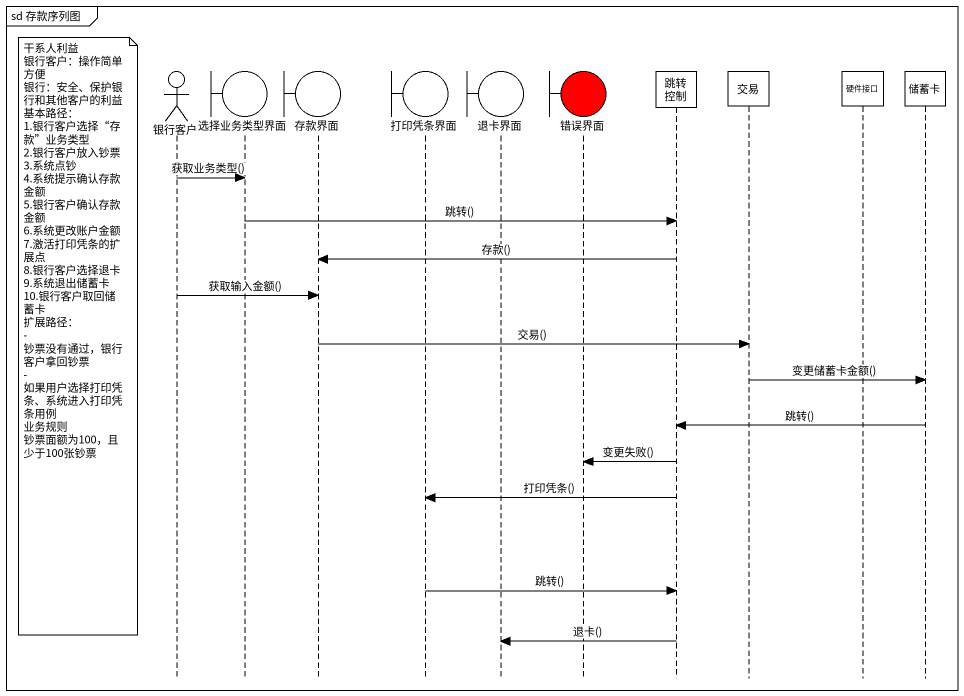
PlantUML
@startuml
mainframe sd 存款序列图
hide footbox
actor 银行客户
boundary 选择业务类型界面
boundary 存款界面
boundary 打印凭条界面
boundary 退卡界面
boundary 错误界面 #FF0000
participant 跳转控制
participant 交易
participant 硬件接口
participant 储蓄卡

银行客户 -> 选择业务类型界面 : 获取业务类型()
选择业务类型界面 -> 跳转控制 : 跳转()
跳转控制 -> 存款界面 : 存款()
银行客户 -> 存款界面 : 获取输入金额()
note left of 银行客户
  干系人利益
  银行客户：操作简单方便
  银行：安全、保护银行和其他客户的利益
  基本路径：
  1.银行客户选择“存款”业务类型
  2.银行客户放入钞票
  3.系统点钞
  4.系统提示确认存款金额
  5.银行客户确认存款金额
  6.系统更改账户金额
  7.激活打印凭条的扩展点
  8.银行客户选择退卡
  9.系统退出储蓄卡
  10.银行客户取回储蓄卡
  扩展路径：
  - 钞票没有通过，银行客户拿回钞票
  - 如果用户选择打印凭条、系统进入打印凭条用例
  业务规则
  钞票面额为100，且少于100张钞票
end note
存款界面 -> 交易 : 交易()
交易 -> 储蓄卡 : 变更储蓄卡金额()
储蓄卡 -> 跳转控制 : 跳转()
跳转控制 -> 错误界面 : 变更失败()
跳转控制 -> 打印凭条界面 : 打印凭条()
打印凭条界面 -> 跳转控制 : 跳转()
跳转控制 -> 退卡界面 : 退卡()
@enduml
